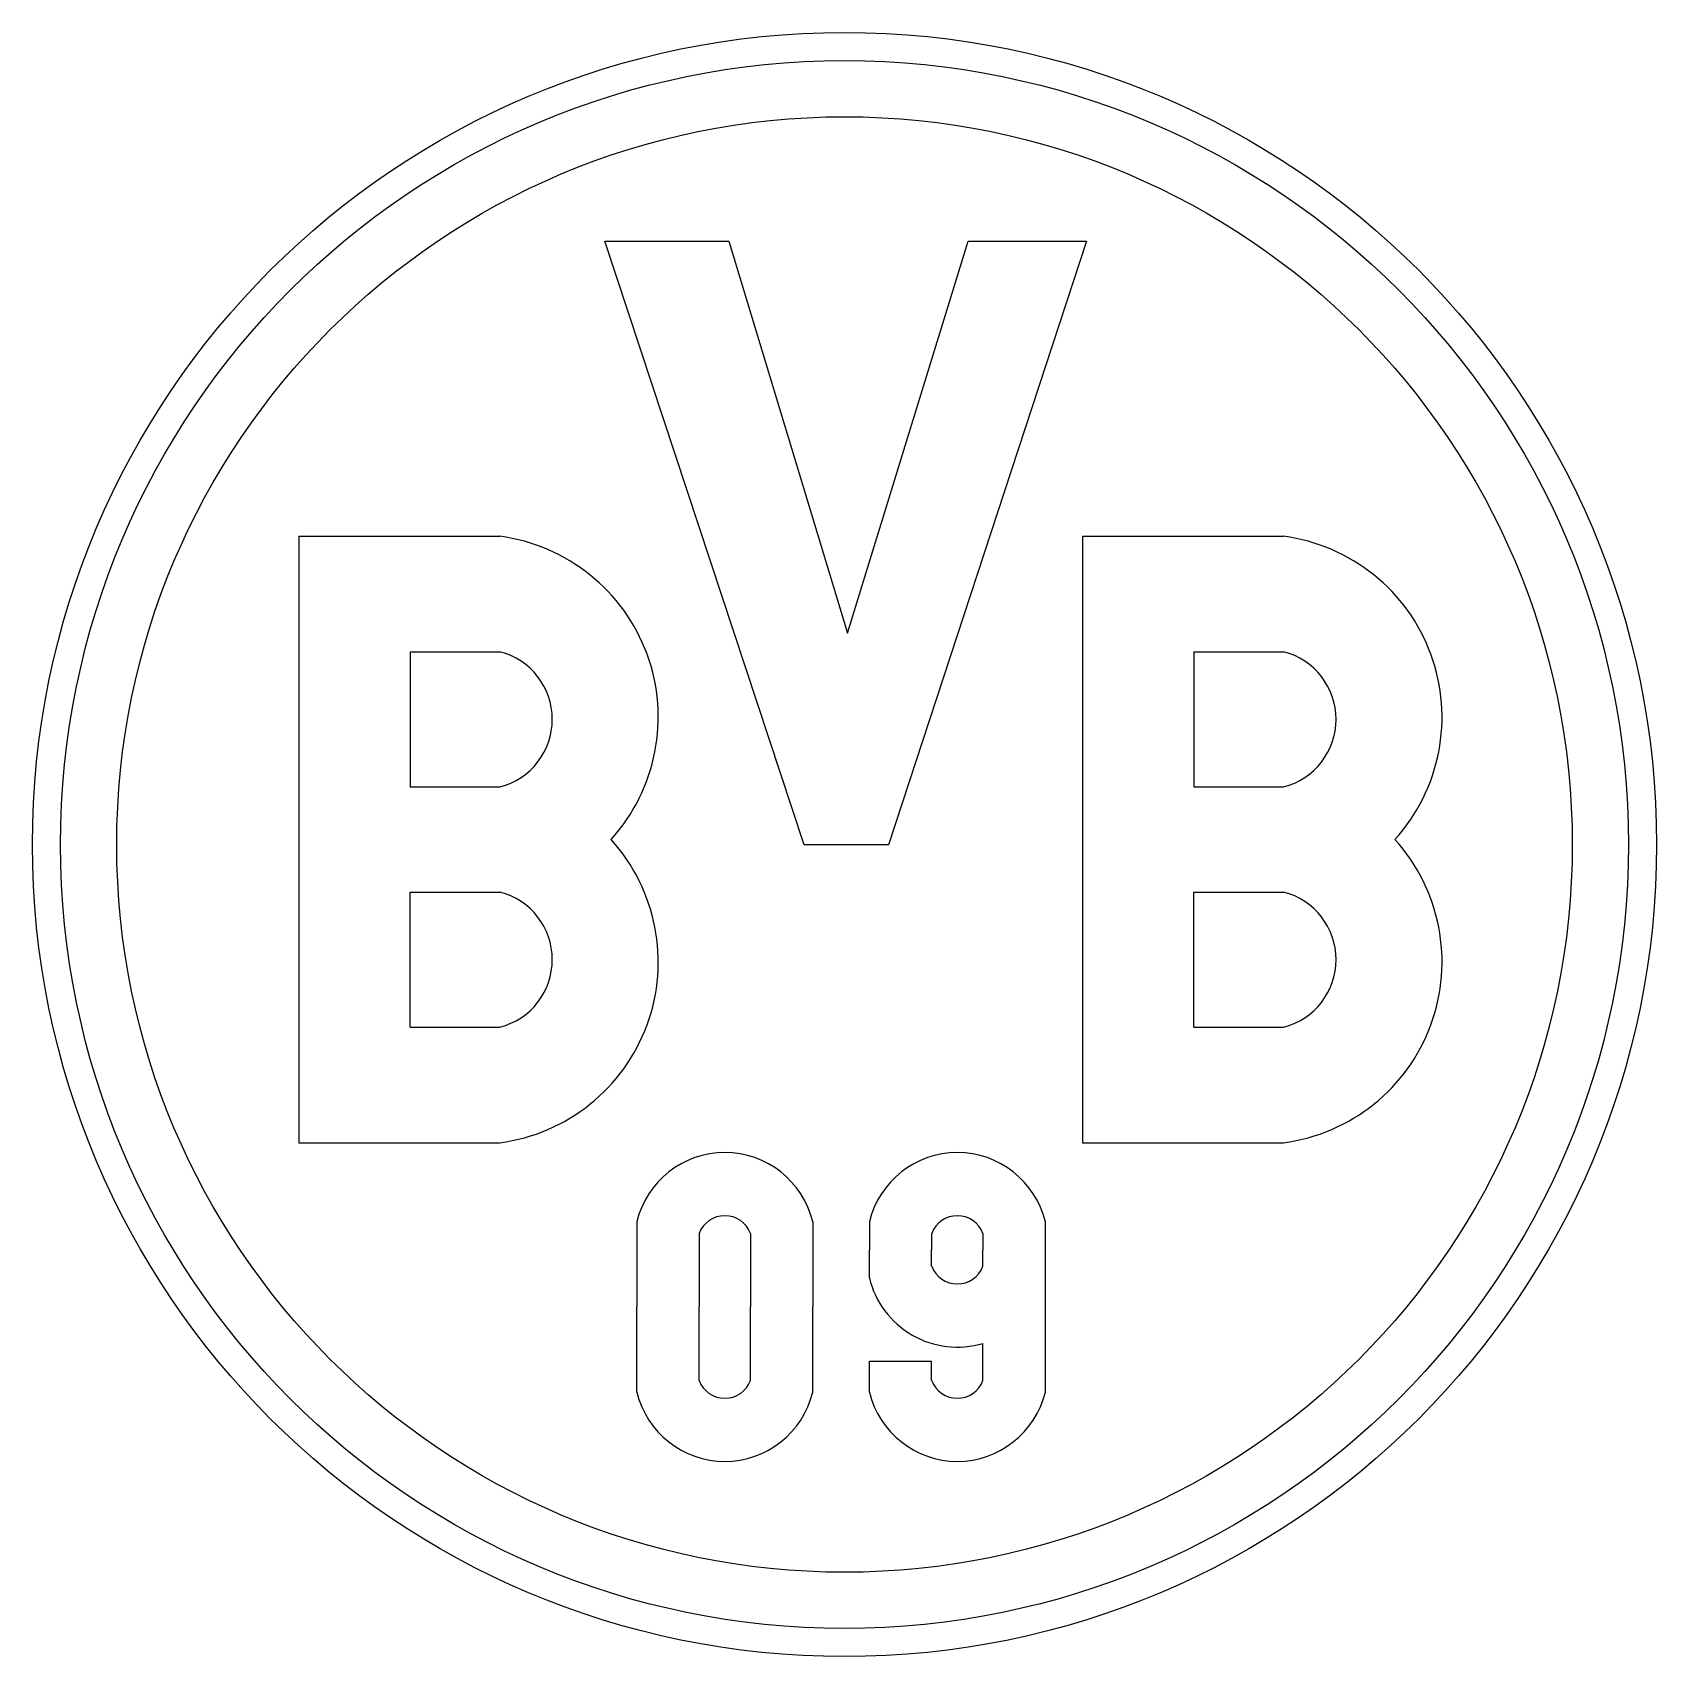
# Model space of a CAD drawing. Header units: millimetres. Extents: x -1 to 181, y -1 to 181.
import ezdxf

# ---------------------------------------------------------------- set-up
doc = ezdxf.new("R2010")
doc.units = ezdxf.units.MM
doc.layers.add('Zeichnung', color=1, linetype='Continuous', plot=False)

msp = doc.modelspace()

# ---------------------------------------------------------------- linework, layer by layer
at = {"layer": 'Zeichnung'}
for p, q in [((63.26, 157.34), (77.07, 157.34)), ((85.48, 89.98), (63.26, 157.34)), ((77.07, 157.34), (90.32, 113.59)), ((90.32, 113.59), (103.79, 157.34)), ((117.03, 157.34), (94.92, 89.98)), ((103.79, 157.34), (117.03, 157.34)), ((29.07, 124.41), (51.52, 124.41)), ((29.07, 124.41), (29.07, 56.71)), ((116.57, 124.41), (139.02, 124.41)), ((116.57, 124.41), (116.57, 56.71)), ((41.51, 111.51), (51.52, 111.51)), ((41.51, 111.51), (41.51, 96.43)), ((129, 111.51), (139.02, 111.51)), ((129, 111.51), (129, 96.43)), ((41.51, 96.43), (51.52, 96.43)), ((129, 96.43), (139.02, 96.43)), ((94.92, 89.98), (85.48, 89.98)), ((41.51, 84.69), (51.52, 84.69)), ((41.51, 69.6), (41.51, 84.69)), ((129, 84.69), (139.02, 84.69)), ((129, 69.6), (129, 84.69)), ((41.51, 69.6), (51.52, 69.6)), ((129, 69.6), (139.02, 69.6)), ((29.07, 56.71), (51.52, 56.71)), ((116.57, 56.71), (139.02, 56.71)), ((66.82, 47.89), (66.82, 38.37)), ((86.46, 47.89), (86.46, 38.37)), ((92.78, 47.89), (92.78, 44.75)), ((112.42, 28.86), (112.42, 47.89)), ((73.78, 46.59), (73.78, 38.37)), ((79.51, 46.59), (79.51, 38.37)), ((99.73, 46.59), (99.73, 44.75)), ((105.46, 46.59), (105.46, 44.75)), ((92.78, 41.61), (92.78, 44.75)), ((99.73, 42.91), (99.73, 44.75)), ((105.46, 42.91), (105.46, 44.75)), ((66.82, 28.86), (66.82, 38.37)), ((73.78, 30.15), (73.78, 38.37)), ((79.51, 30.15), (79.51, 38.37)), ((86.46, 28.86), (86.46, 38.37)), ((105.46, 30.15), (105.46, 34.31)), ((92.78, 28.86), (92.78, 32.34)), ((92.78, 32.34), (99.73, 32.34)), ((99.73, 30.15), (99.73, 32.34))]:
    msp.add_line(p, q, dxfattribs=at)
for radius in [90.65, 87.51, 81.24]:
    msp.add_circle((90, 90), radius, dxfattribs=at)
for centre, radius, start, end in [((48.85, 104.22), 20.36, 317.844, 82.4672), ((136.35, 104.22), 20.36, 317.844, 82.4672), ((49.59, 103.97), 7.79, 284.413, 75.587), ((137.08, 103.97), 7.79, 284.413, 75.587), ((48.85, 76.89), 20.36, 277.5328, 42.156), ((136.35, 76.89), 20.36, 277.5328, 42.156), ((49.59, 77.15), 7.79, 284.413, 75.587), ((137.08, 77.15), 7.79, 284.413, 75.587), ((76.64, 45.5), 10.11, 13.6698, 166.3302), ((102.6, 45.5), 10.11, 13.6698, 166.3302), ((76.64, 45.5), 3.06, 20.7825, 159.2175), ((102.6, 45.5), 3.06, 20.7825, 159.2175), ((102.6, 44), 3.06, 200.7825, 339.2175), ((102.6, 44), 10.11, 193.6698, 286.4683), ((76.64, 31.24), 3.06, 200.7825, 339.2175), ((102.6, 31.24), 3.06, 200.7825, 339.2175), ((76.64, 31.25), 10.11, 193.6698, 346.3302), ((102.6, 31.25), 10.11, 193.6698, 346.3302)]:
    msp.add_arc(centre, radius, start, end, dxfattribs=at)

doc.saveas('drawing.dxf')
